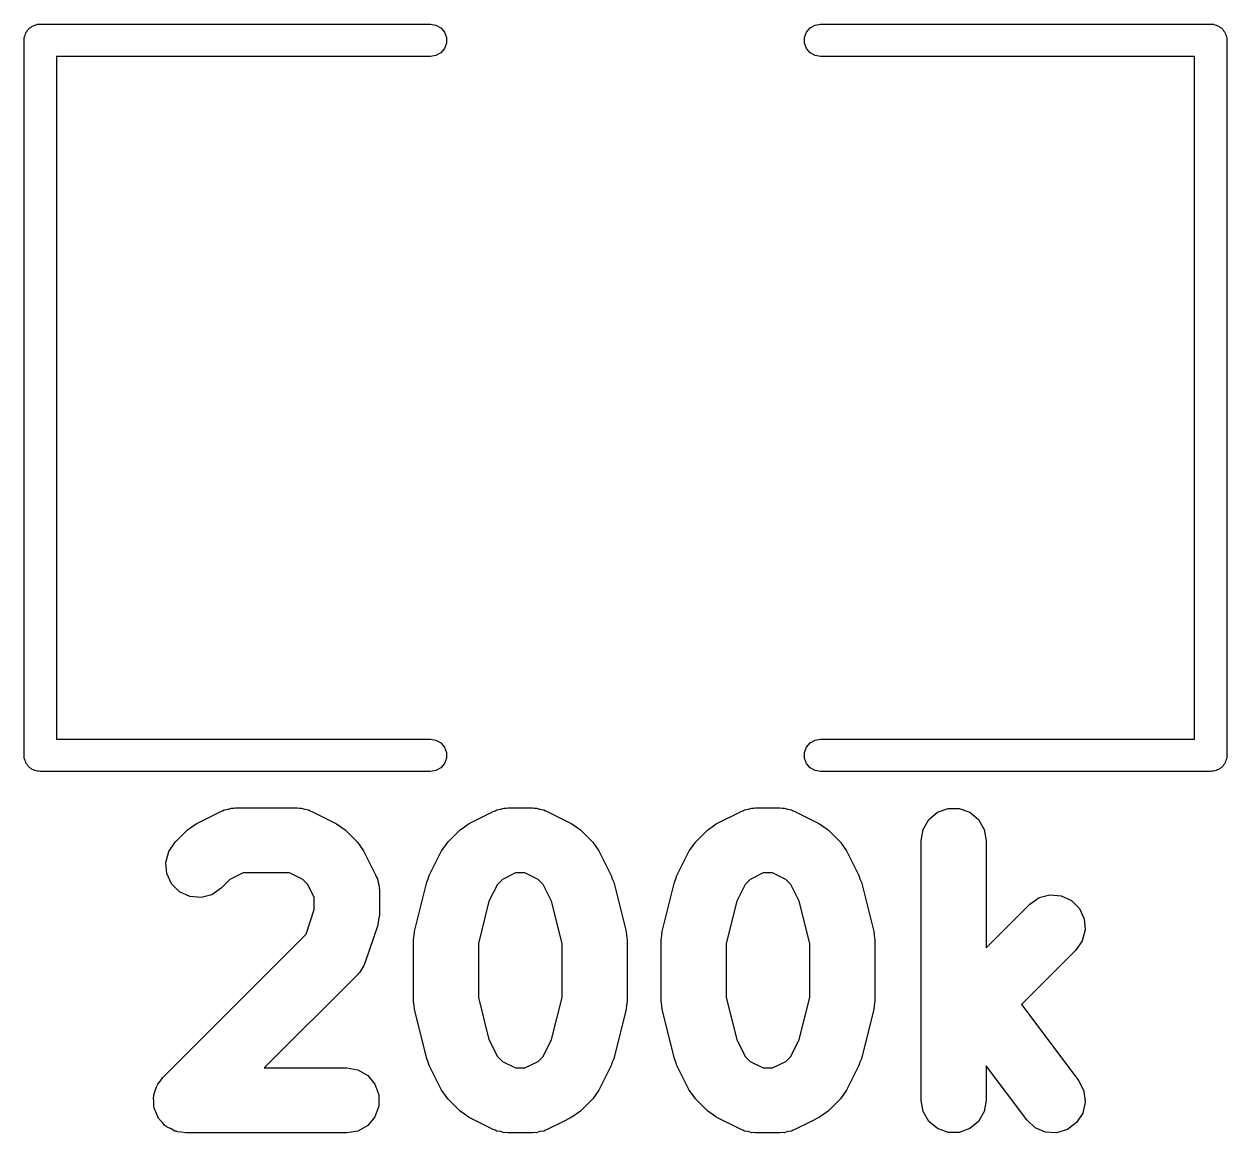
# Model space of a CAD drawing. Extents: x 51 to 137, y -158 to -25.
# Drawn here: x 75.374 to 80.073, y -83.274 to -78.941 of the extents above; entities that cross this region are included whole.
import ezdxf

# ---------------------------------------------------------------- set-up
doc = ezdxf.new("R2010")
doc.units = 0
doc.header["$MEASUREMENT"] = 0
doc.layers.add('BLACK', color=7, linetype='CONTINUOUS')

msp = doc.modelspace()

# ---------------------------------------------------------------- linework, layer by layer
at = {"layer": 'Black'}
for p, q in [((75.4218, -78.9436), (75.427, -78.9417)), ((75.427, -78.9417), (75.4325, -78.9417)), ((75.4325, -78.9417), (75.438, -78.9407)), ((75.438, -78.9407), (76.962, -78.9407)), ((76.962, -78.9407), (76.9837, -78.9445)), ((78.4643, -78.9445), (78.486, -78.9407)), ((78.486, -78.9407), (80.01, -78.9407)), ((80.01, -78.9407), (80.0155, -78.9417)), ((80.0155, -78.9417), (80.021, -78.9417)), ((80.021, -78.9417), (80.0262, -78.9436)), ((75.3755, -78.9932), (75.3774, -78.9879)), ((75.3774, -78.9879), (75.3783, -78.9825)), ((75.3783, -78.9825), (75.3811, -78.9777)), ((75.3811, -78.9777), (75.383, -78.9724)), ((75.383, -78.9724), (75.3866, -78.9682)), ((75.3866, -78.9682), (75.3894, -78.9634)), ((75.3894, -78.9634), (75.3936, -78.9598)), ((75.3936, -78.9598), (75.3972, -78.9556)), ((75.3972, -78.9556), (75.402, -78.9528)), ((75.402, -78.9528), (75.4062, -78.9492)), ((75.4062, -78.9492), (75.4115, -78.9473)), ((75.4115, -78.9473), (75.4163, -78.9445)), ((75.4163, -78.9445), (75.4218, -78.9436)), ((76.9837, -78.9445), (77.0028, -78.9556)), ((77.0028, -78.9556), (77.017, -78.9724)), ((77.017, -78.9724), (77.0245, -78.9932)), ((78.4235, -78.9932), (78.431, -78.9724)), ((78.431, -78.9724), (78.4452, -78.9556)), ((78.4452, -78.9556), (78.4643, -78.9445)), ((80.0262, -78.9436), (80.0317, -78.9445)), ((80.0317, -78.9445), (80.0365, -78.9473)), ((80.0365, -78.9473), (80.0417, -78.9492)), ((80.0417, -78.9492), (80.046, -78.9528)), ((80.046, -78.9528), (80.0508, -78.9556)), ((80.0508, -78.9556), (80.0544, -78.9598)), ((80.0544, -78.9598), (80.0586, -78.9634)), ((80.0586, -78.9634), (80.0614, -78.9682)), ((80.0614, -78.9682), (80.065, -78.9724)), ((80.065, -78.9724), (80.0669, -78.9777)), ((80.0669, -78.9777), (80.0697, -78.9825)), ((80.0697, -78.9825), (80.0706, -78.9879)), ((80.0706, -78.9879), (80.0725, -78.9932)), ((75.3745, -79.0042), (75.3755, -78.9987)), ((75.3745, -81.7982), (75.3745, -79.0042)), ((75.3755, -78.9987), (75.3755, -78.9932)), ((77.017, -79.0359), (77.0028, -79.0528)), ((77.0245, -79.0152), (77.017, -79.0359)), ((77.0245, -78.9932), (77.0245, -79.0152)), ((78.4235, -79.0152), (78.4235, -78.9932)), ((78.431, -79.0359), (78.4235, -79.0152)), ((78.4452, -79.0528), (78.431, -79.0359)), ((80.0725, -78.9932), (80.0725, -78.9987)), ((80.0725, -78.9987), (80.0735, -79.0042)), ((80.0735, -79.0042), (80.0735, -81.7982)), ((76.962, -79.0677), (75.5015, -79.0677)), ((75.5015, -79.0677), (75.5015, -81.7347)), ((76.9837, -79.0639), (76.962, -79.0677)), ((77.0028, -79.0528), (76.9837, -79.0639)), ((78.4643, -79.0639), (78.4452, -79.0528)), ((78.486, -79.0677), (78.4643, -79.0639)), ((79.9465, -79.0677), (78.486, -79.0677)), ((79.9465, -81.7347), (79.9465, -79.0677)), ((75.5015, -81.7347), (76.962, -81.7347)), ((76.962, -81.7347), (76.9837, -81.7385)), ((76.9837, -81.7385), (77.0028, -81.7496)), ((77.0028, -81.7496), (77.017, -81.7664)), ((78.431, -81.7664), (78.4452, -81.7496)), ((78.4452, -81.7496), (78.4643, -81.7385)), ((78.4643, -81.7385), (78.486, -81.7347)), ((78.486, -81.7347), (79.9465, -81.7347)), ((75.3755, -81.8037), (75.3745, -81.7982)), ((75.3755, -81.8092), (75.3755, -81.8037)), ((75.3774, -81.8144), (75.3755, -81.8092)), ((77.017, -81.7664), (77.0245, -81.7872)), ((77.0245, -81.8092), (77.017, -81.8299)), ((77.0245, -81.7872), (77.0245, -81.8092)), ((78.4235, -81.7872), (78.431, -81.7664)), ((78.4235, -81.8092), (78.4235, -81.7872)), ((78.431, -81.8299), (78.4235, -81.8092)), ((80.0725, -81.8092), (80.0706, -81.8144)), ((80.0735, -81.7982), (80.0725, -81.8037)), ((80.0725, -81.8037), (80.0725, -81.8092)), ((75.3783, -81.8199), (75.3774, -81.8144)), ((75.3811, -81.8247), (75.3783, -81.8199)), ((75.383, -81.8299), (75.3811, -81.8247)), ((75.3866, -81.8342), (75.383, -81.8299)), ((75.3894, -81.839), (75.3866, -81.8342)), ((75.3936, -81.8426), (75.3894, -81.839)), ((75.3972, -81.8468), (75.3936, -81.8426)), ((75.402, -81.8496), (75.3972, -81.8468)), ((75.4062, -81.8532), (75.402, -81.8496)), ((75.4115, -81.8551), (75.4062, -81.8532)), ((75.4163, -81.8579), (75.4115, -81.8551)), ((77.0028, -81.8468), (76.9837, -81.8579)), ((77.017, -81.8299), (77.0028, -81.8468)), ((78.4452, -81.8468), (78.431, -81.8299)), ((78.4643, -81.8579), (78.4452, -81.8468)), ((80.0365, -81.8551), (80.0317, -81.8579)), ((80.0417, -81.8532), (80.0365, -81.8551)), ((80.046, -81.8496), (80.0417, -81.8532)), ((80.0508, -81.8468), (80.046, -81.8496)), ((80.0544, -81.8426), (80.0508, -81.8468)), ((80.0586, -81.839), (80.0544, -81.8426)), ((80.0614, -81.8342), (80.0586, -81.839)), ((80.065, -81.8299), (80.0614, -81.8342)), ((80.0669, -81.8247), (80.065, -81.8299)), ((80.0697, -81.8199), (80.0669, -81.8247)), ((80.0706, -81.8144), (80.0697, -81.8199)), ((75.4218, -81.8588), (75.4163, -81.8579)), ((75.427, -81.8607), (75.4218, -81.8588)), ((75.4325, -81.8607), (75.427, -81.8607)), ((75.438, -81.8617), (75.4325, -81.8607)), ((76.962, -81.8617), (75.438, -81.8617)), ((76.9837, -81.8579), (76.962, -81.8617)), ((78.486, -81.8617), (78.4643, -81.8579)), ((80.01, -81.8617), (78.486, -81.8617)), ((80.0155, -81.8607), (80.01, -81.8617)), ((80.021, -81.8607), (80.0155, -81.8607)), ((80.0262, -81.8588), (80.021, -81.8607)), ((80.0317, -81.8579), (80.0262, -81.8588)), ((76.0464, -82.0656), (76.1432, -82.0172)), ((76.1432, -82.0172), (76.1502, -82.0151)), ((76.1502, -82.0151), (76.1566, -82.0115)), ((76.1566, -82.0115), (76.1712, -82.0089)), ((76.1712, -82.0089), (76.1855, -82.0047)), ((76.1855, -82.0047), (76.1928, -82.0051)), ((76.1928, -82.0051), (76.2, -82.0038)), ((76.2, -82.0038), (76.4419, -82.0038)), ((76.4419, -82.0038), (76.4491, -82.0051)), ((76.4491, -82.0051), (76.4564, -82.0047)), ((76.4564, -82.0047), (76.4707, -82.0089)), ((76.4707, -82.0089), (76.4853, -82.0115)), ((76.4853, -82.0115), (76.4917, -82.0151)), ((76.4917, -82.0151), (76.4987, -82.0172)), ((76.4987, -82.0172), (76.5955, -82.0656)), ((77.1108, -82.0656), (77.2076, -82.0172)), ((77.2076, -82.0172), (77.2146, -82.0151)), ((77.2146, -82.0151), (77.2209, -82.0115)), ((77.2209, -82.0115), (77.2356, -82.0089)), ((77.2356, -82.0089), (77.2499, -82.0047)), ((77.2499, -82.0047), (77.2572, -82.0051)), ((77.2572, -82.0051), (77.2644, -82.0038)), ((77.2644, -82.0038), (77.3611, -82.0038)), ((77.3611, -82.0038), (77.3684, -82.0051)), ((77.3684, -82.0051), (77.3757, -82.0047)), ((77.3757, -82.0047), (77.3899, -82.0089)), ((77.3899, -82.0089), (77.4046, -82.0115)), ((77.4046, -82.0115), (77.4109, -82.0151)), ((77.4109, -82.0151), (77.4179, -82.0172)), ((77.4179, -82.0172), (77.5147, -82.0656)), ((78.0784, -82.0656), (78.1752, -82.0172)), ((78.1752, -82.0172), (78.1822, -82.0151)), ((78.1822, -82.0151), (78.1886, -82.0115)), ((78.1886, -82.0115), (78.2032, -82.0089)), ((78.2032, -82.0089), (78.2175, -82.0047)), ((78.2175, -82.0047), (78.2248, -82.0051)), ((78.2248, -82.0051), (78.232, -82.0038)), ((78.232, -82.0038), (78.3288, -82.0038)), ((78.3288, -82.0038), (78.336, -82.0051)), ((78.336, -82.0051), (78.3433, -82.0047)), ((78.3433, -82.0047), (78.3575, -82.0089)), ((78.3575, -82.0089), (78.3722, -82.0115)), ((78.3722, -82.0115), (78.3785, -82.0151)), ((78.3785, -82.0151), (78.3856, -82.0172)), ((78.3856, -82.0172), (78.4823, -82.0656)), ((78.9088, -82.0492), (78.9426, -82.0208)), ((78.9426, -82.0208), (78.984, -82.0057)), ((78.984, -82.0057), (79.0281, -82.0057)), ((79.0281, -82.0057), (79.0696, -82.0208)), ((79.0696, -82.0208), (79.1034, -82.0492)), ((75.9651, -82.1378), (76.0134, -82.0894)), ((76.0134, -82.0894), (76.0301, -82.0777)), ((76.0301, -82.0777), (76.0464, -82.0656)), ((76.5955, -82.0656), (76.6118, -82.0777)), ((76.6118, -82.0777), (76.6285, -82.0894)), ((76.6285, -82.0894), (76.6769, -82.1378)), ((77.0294, -82.1378), (77.0778, -82.0894)), ((77.0778, -82.0894), (77.0945, -82.0777)), ((77.0945, -82.0777), (77.1108, -82.0656)), ((77.5147, -82.0656), (77.531, -82.0777)), ((77.531, -82.0777), (77.5477, -82.0894)), ((77.5477, -82.0894), (77.5961, -82.1378)), ((77.9971, -82.1378), (78.0454, -82.0894)), ((78.0454, -82.0894), (78.0621, -82.0777)), ((78.0621, -82.0777), (78.0784, -82.0656)), ((78.4823, -82.0656), (78.4986, -82.0777)), ((78.4986, -82.0777), (78.5153, -82.0894)), ((78.5153, -82.0894), (78.5637, -82.1378)), ((78.8791, -82.1308), (78.8868, -82.0874)), ((78.8868, -82.0874), (78.9088, -82.0492)), ((79.1034, -82.0492), (79.1254, -82.0874)), ((79.1254, -82.0874), (79.1331, -82.1308)), ((75.9398, -82.1739), (75.9651, -82.1378)), ((76.6769, -82.1378), (76.6885, -82.1545)), ((77.0178, -82.1545), (77.0294, -82.1378)), ((77.5961, -82.1378), (77.6078, -82.1545)), ((77.9854, -82.1545), (77.9971, -82.1378)), ((78.5637, -82.1378), (78.5754, -82.1545)), ((78.8791, -83.1468), (78.8791, -82.1308)), ((79.1331, -82.1308), (79.1331, -82.5499)), ((75.9283, -82.2165), (75.9398, -82.1739)), ((76.6885, -82.1545), (76.7006, -82.1708)), ((76.7006, -82.1708), (76.749, -82.2675)), ((76.9573, -82.2675), (77.0056, -82.1708)), ((77.0056, -82.1708), (77.0178, -82.1545)), ((77.6078, -82.1545), (77.6199, -82.1708)), ((77.6199, -82.1708), (77.6683, -82.2675)), ((77.9249, -82.2675), (77.9733, -82.1708)), ((77.9733, -82.1708), (77.9854, -82.1545)), ((78.5754, -82.1545), (78.5875, -82.1708)), ((78.5875, -82.1708), (78.6359, -82.2675)), ((75.9322, -82.2605), (75.9283, -82.2165)), ((75.9508, -82.3004), (75.9322, -82.2605)), ((76.23, -82.2578), (76.1785, -82.2836)), ((76.4119, -82.2578), (76.23, -82.2578)), ((76.4634, -82.2836), (76.4119, -82.2578)), ((76.749, -82.2675), (76.7511, -82.2746)), ((76.7511, -82.2746), (76.7548, -82.2809)), ((76.9533, -82.2809), (76.9573, -82.2675)), ((77.2944, -82.2578), (77.2429, -82.2836)), ((77.3312, -82.2578), (77.2944, -82.2578)), ((77.3827, -82.2836), (77.3312, -82.2578)), ((77.6683, -82.2675), (77.6722, -82.2809)), ((77.9209, -82.2809), (77.9249, -82.2675)), ((78.262, -82.2578), (78.2105, -82.2836)), ((78.2988, -82.2578), (78.262, -82.2578)), ((78.3503, -82.2836), (78.2988, -82.2578)), ((78.6359, -82.2675), (78.6398, -82.2809)), ((75.982, -82.3316), (75.9508, -82.3004)), ((76.1447, -82.3174), (76.1085, -82.3427)), ((76.1785, -82.2836), (76.1447, -82.3174)), ((76.4827, -82.3028), (76.4634, -82.2836)), ((76.5084, -82.3543), (76.4827, -82.3028)), ((76.7548, -82.2809), (76.7574, -82.2956)), ((76.7574, -82.2956), (76.7616, -82.3098)), ((76.7616, -82.3098), (76.7612, -82.3171)), ((76.7612, -82.3171), (76.7624, -82.3243)), ((76.7624, -82.3243), (76.7624, -82.4211)), ((76.8993, -82.4871), (76.9476, -82.2935)), ((76.9476, -82.2935), (76.9533, -82.2809)), ((77.2236, -82.3028), (77.1907, -82.3687)), ((77.2429, -82.2836), (77.2236, -82.3028)), ((77.4019, -82.3028), (77.3827, -82.2836)), ((77.4348, -82.3687), (77.4019, -82.3028)), ((77.6722, -82.2809), (77.6779, -82.2935)), ((77.6779, -82.2935), (77.7263, -82.4871)), ((77.8669, -82.4871), (77.9153, -82.2935)), ((77.9153, -82.2935), (77.9209, -82.2809)), ((78.1912, -82.3028), (78.1583, -82.3687)), ((78.2105, -82.2836), (78.1912, -82.3028)), ((78.3695, -82.3028), (78.3503, -82.2836)), ((78.4025, -82.3687), (78.3695, -82.3028)), ((78.6398, -82.2809), (78.6455, -82.2935)), ((78.6455, -82.2935), (78.6939, -82.4871)), ((76.022, -82.3503), (75.982, -82.3316)), ((76.0659, -82.3541), (76.022, -82.3503)), ((76.1085, -82.3427), (76.0659, -82.3541)), ((76.5084, -82.4005), (76.5084, -82.3543)), ((77.1907, -82.3687), (77.1495, -82.5335)), ((77.476, -82.5335), (77.4348, -82.3687)), ((78.1583, -82.3687), (78.1171, -82.5335)), ((78.4437, -82.5335), (78.4025, -82.3687)), ((79.3033, -82.3797), (79.3395, -82.3544)), ((79.3395, -82.3544), (79.3821, -82.343)), ((79.3821, -82.343), (79.426, -82.3468)), ((79.426, -82.3468), (79.466, -82.3655)), ((79.466, -82.3655), (79.4972, -82.3966)), ((76.476, -82.4976), (76.5084, -82.4005)), ((79.1331, -82.5499), (79.3033, -82.3797)), ((79.4972, -82.3966), (79.5158, -82.4366)), ((76.7559, -82.4613), (76.7075, -82.6064)), ((76.7589, -82.4411), (76.7559, -82.4613)), ((76.7624, -82.4211), (76.7589, -82.4411)), ((79.5158, -82.4366), (79.5197, -82.4806)), ((75.9167, -83.057), (76.476, -82.4976)), ((76.8955, -82.5179), (76.8982, -82.5026)), ((76.8982, -82.5026), (76.8993, -82.4871)), ((77.7263, -82.4871), (77.7273, -82.5026)), ((77.7273, -82.5026), (77.73, -82.5179)), ((77.8631, -82.5179), (77.8658, -82.5026)), ((77.8658, -82.5026), (77.8669, -82.4871)), ((78.6939, -82.4871), (78.695, -82.5026)), ((78.695, -82.5026), (78.6977, -82.5179)), ((79.5197, -82.4806), (79.5082, -82.5232)), ((76.8955, -82.7598), (76.8955, -82.5179)), ((77.1495, -82.5335), (77.1495, -82.7441)), ((77.476, -82.7441), (77.476, -82.5335)), ((77.73, -82.5179), (77.73, -82.7598)), ((77.8631, -82.7598), (77.8631, -82.5179)), ((78.1171, -82.5335), (78.1171, -82.7441)), ((78.4437, -82.7441), (78.4437, -82.5335)), ((78.6977, -82.5179), (78.6977, -82.7598)), ((79.4829, -82.5593), (79.2705, -82.7717)), ((79.5082, -82.5232), (79.4829, -82.5593)), ((76.7075, -82.6064), (76.704, -82.6128)), ((76.681, -82.6501), (76.6769, -82.6561)), ((76.6865, -82.6452), (76.681, -82.6501)), ((76.6936, -82.6321), (76.6865, -82.6452)), ((76.7021, -82.6199), (76.6936, -82.6321)), ((76.704, -82.6128), (76.7021, -82.6199)), ((76.6769, -82.6561), (76.3131, -83.0198)), ((77.1495, -82.7441), (77.1907, -82.909)), ((77.4348, -82.909), (77.476, -82.7441)), ((78.1171, -82.7441), (78.1583, -82.909)), ((78.4025, -82.909), (78.4437, -82.7441)), ((76.8982, -82.7751), (76.8955, -82.7598)), ((76.8993, -82.7906), (76.8982, -82.7751)), ((76.9476, -82.9841), (76.8993, -82.7906)), ((77.7263, -82.7906), (77.6779, -82.9841)), ((77.7273, -82.7751), (77.7263, -82.7906)), ((77.73, -82.7598), (77.7273, -82.7751)), ((77.8658, -82.7751), (77.8631, -82.7598)), ((77.8669, -82.7906), (77.8658, -82.7751)), ((77.9153, -82.9841), (77.8669, -82.7906)), ((78.6939, -82.7906), (78.6455, -82.9841)), ((78.695, -82.7751), (78.6939, -82.7906)), ((78.6977, -82.7598), (78.695, -82.7751)), ((79.2705, -82.7717), (79.4947, -83.0706)), ((77.1907, -82.909), (77.2236, -82.9748)), ((77.4019, -82.9748), (77.4348, -82.909)), ((78.1583, -82.909), (78.1912, -82.9748)), ((78.3695, -82.9748), (78.4025, -82.909)), ((76.9533, -82.9968), (76.9476, -82.9841)), ((77.2236, -82.9748), (77.2429, -82.9941)), ((77.3827, -82.9941), (77.4019, -82.9748)), ((77.6779, -82.9841), (77.6722, -82.9968)), ((77.9209, -82.9968), (77.9153, -82.9841)), ((78.1912, -82.9748), (78.2105, -82.9941)), ((78.3503, -82.9941), (78.3695, -82.9748)), ((78.6455, -82.9841), (78.6398, -82.9968)), ((76.3131, -83.0198), (76.6354, -83.0198)), ((76.6354, -83.0198), (76.6789, -83.0275)), ((76.6789, -83.0275), (76.7171, -83.0495)), ((76.9573, -83.0101), (76.9533, -82.9968)), ((77.0056, -83.1069), (76.9573, -83.0101)), ((77.2429, -82.9941), (77.2944, -83.0198)), ((77.2944, -83.0198), (77.3312, -83.0198)), ((77.3312, -83.0198), (77.3827, -82.9941)), ((77.6683, -83.0101), (77.6199, -83.1069)), ((77.6722, -82.9968), (77.6683, -83.0101)), ((77.9249, -83.0101), (77.9209, -82.9968)), ((77.9733, -83.1069), (77.9249, -83.0101)), ((78.2105, -82.9941), (78.262, -83.0198)), ((78.262, -83.0198), (78.2988, -83.0198)), ((78.2988, -83.0198), (78.3503, -82.9941)), ((78.6359, -83.0101), (78.5875, -83.1069)), ((78.6398, -82.9968), (78.6359, -83.0101)), ((79.2915, -83.223), (79.1331, -83.0118)), ((79.1331, -83.0118), (79.1331, -83.1468)), ((75.8965, -83.0833), (75.9072, -83.0706)), ((75.9072, -83.0706), (75.9167, -83.057)), ((76.7171, -83.0495), (76.7454, -83.0833)), ((79.4947, -83.0706), (79.5147, -83.11)), ((75.8814, -83.1248), (75.8871, -83.1092)), ((75.8814, -83.1304), (75.8814, -83.1248)), ((75.8871, -83.1092), (75.8914, -83.0931)), ((75.8914, -83.0931), (75.8946, -83.0886)), ((75.8946, -83.0886), (75.8965, -83.0833)), ((76.7454, -83.0833), (76.7605, -83.1248)), ((76.7605, -83.1248), (76.7605, -83.1689)), ((77.0178, -83.1232), (77.0056, -83.1069)), ((77.0294, -83.1399), (77.0178, -83.1232)), ((77.6078, -83.1232), (77.5961, -83.1399)), ((77.6199, -83.1069), (77.6078, -83.1232)), ((77.9854, -83.1232), (77.9733, -83.1069)), ((77.9971, -83.1399), (77.9854, -83.1232)), ((78.5754, -83.1232), (78.5637, -83.1399)), ((78.5875, -83.1069), (78.5754, -83.1232)), ((79.5147, -83.11), (79.52, -83.1538)), ((75.88, -83.1358), (75.8814, -83.1304)), ((75.8814, -83.1523), (75.88, -83.1358)), ((75.8814, -83.1689), (75.8814, -83.1523)), ((75.8833, -83.1741), (75.8814, -83.1689)), ((76.7605, -83.1689), (76.7454, -83.2103)), ((77.0778, -83.1882), (77.0294, -83.1399)), ((77.5961, -83.1399), (77.5477, -83.1882)), ((78.0454, -83.1882), (77.9971, -83.1399)), ((78.5637, -83.1399), (78.5153, -83.1882)), ((78.8868, -83.1903), (78.8791, -83.1468)), ((79.1331, -83.1468), (79.1254, -83.1903)), ((79.52, -83.1538), (79.5099, -83.1967)), ((75.8838, -83.1797), (75.8833, -83.1741)), ((75.8908, -83.1947), (75.8838, -83.1797)), ((75.8965, -83.2103), (75.8908, -83.1947)), ((75.9001, -83.2146), (75.8965, -83.2103)), ((75.9024, -83.2197), (75.9001, -83.2146)), ((76.7454, -83.2103), (76.7171, -83.2441)), ((77.0945, -83.1999), (77.0778, -83.1882)), ((77.1108, -83.212), (77.0945, -83.1999)), ((77.2076, -83.2604), (77.1108, -83.212)), ((77.5147, -83.212), (77.476, -83.2314)), ((77.531, -83.1999), (77.5147, -83.212)), ((77.5477, -83.1882), (77.531, -83.1999)), ((78.0621, -83.1999), (78.0454, -83.1882)), ((78.0784, -83.212), (78.0621, -83.1999)), ((78.1752, -83.2604), (78.0784, -83.212)), ((78.4823, -83.212), (78.4437, -83.2314)), ((78.4986, -83.1999), (78.4823, -83.212)), ((78.5153, -83.1882), (78.4986, -83.1999)), ((78.9088, -83.2285), (78.8868, -83.1903)), ((79.1254, -83.1903), (79.1034, -83.2285)), ((79.5099, -83.1967), (79.4858, -83.2336)), ((75.9142, -83.2314), (75.9024, -83.2197)), ((75.9248, -83.2441), (75.9142, -83.2314)), ((75.9297, -83.2469), (75.9248, -83.2441)), ((75.9336, -83.2509), (75.9297, -83.2469)), ((75.9487, -83.2579), (75.9336, -83.2509)), ((75.963, -83.2662), (75.9487, -83.2579)), ((75.9685, -83.2671), (75.963, -83.2662)), ((76.6789, -83.2662), (76.6354, -83.2738)), ((76.7171, -83.2441), (76.6789, -83.2662)), ((77.2146, -83.2625), (77.2076, -83.2604)), ((77.2209, -83.2662), (77.2146, -83.2625)), ((77.2356, -83.2687), (77.2209, -83.2662)), ((77.4046, -83.2662), (77.3899, -83.2687)), ((77.4109, -83.2625), (77.4046, -83.2662)), ((77.4179, -83.2604), (77.4109, -83.2625)), ((77.476, -83.2314), (77.4179, -83.2604)), ((78.1822, -83.2625), (78.1752, -83.2604)), ((78.1886, -83.2662), (78.1822, -83.2625)), ((78.2032, -83.2687), (78.1886, -83.2662)), ((78.3722, -83.2662), (78.3575, -83.2687)), ((78.3785, -83.2625), (78.3722, -83.2662)), ((78.3856, -83.2604), (78.3785, -83.2625)), ((78.4437, -83.2314), (78.3856, -83.2604)), ((78.9426, -83.2568), (78.9088, -83.2285)), ((78.984, -83.2719), (78.9426, -83.2568)), ((79.0696, -83.2568), (79.0281, -83.2719)), ((79.1034, -83.2285), (79.0696, -83.2568)), ((79.3237, -83.2532), (79.2915, -83.223)), ((79.3643, -83.2705), (79.3237, -83.2532)), ((79.4505, -83.2601), (79.4083, -83.2729)), ((79.4858, -83.2336), (79.4505, -83.2601)), ((75.9736, -83.2695), (75.9685, -83.2671)), ((75.9901, -83.2709), (75.9736, -83.2695)), ((76.0065, -83.2738), (75.9901, -83.2709)), ((76.6354, -83.2738), (76.0065, -83.2738)), ((77.2499, -83.273), (77.2356, -83.2687)), ((77.2572, -83.2725), (77.2499, -83.273)), ((77.2644, -83.2738), (77.2572, -83.2725)), ((77.3611, -83.2738), (77.2644, -83.2738)), ((77.3684, -83.2725), (77.3611, -83.2738)), ((77.3757, -83.273), (77.3684, -83.2725)), ((77.3899, -83.2687), (77.3757, -83.273)), ((78.2175, -83.273), (78.2032, -83.2687)), ((78.2248, -83.2725), (78.2175, -83.273)), ((78.232, -83.2738), (78.2248, -83.2725)), ((78.3288, -83.2738), (78.232, -83.2738)), ((78.336, -83.2725), (78.3288, -83.2738)), ((78.3433, -83.273), (78.336, -83.2725)), ((78.3575, -83.2687), (78.3433, -83.273)), ((79.0281, -83.2719), (78.984, -83.2719)), ((79.4083, -83.2729), (79.3643, -83.2705))]:
    msp.add_line(p, q, dxfattribs=at)

doc.saveas('drawing.dxf')
